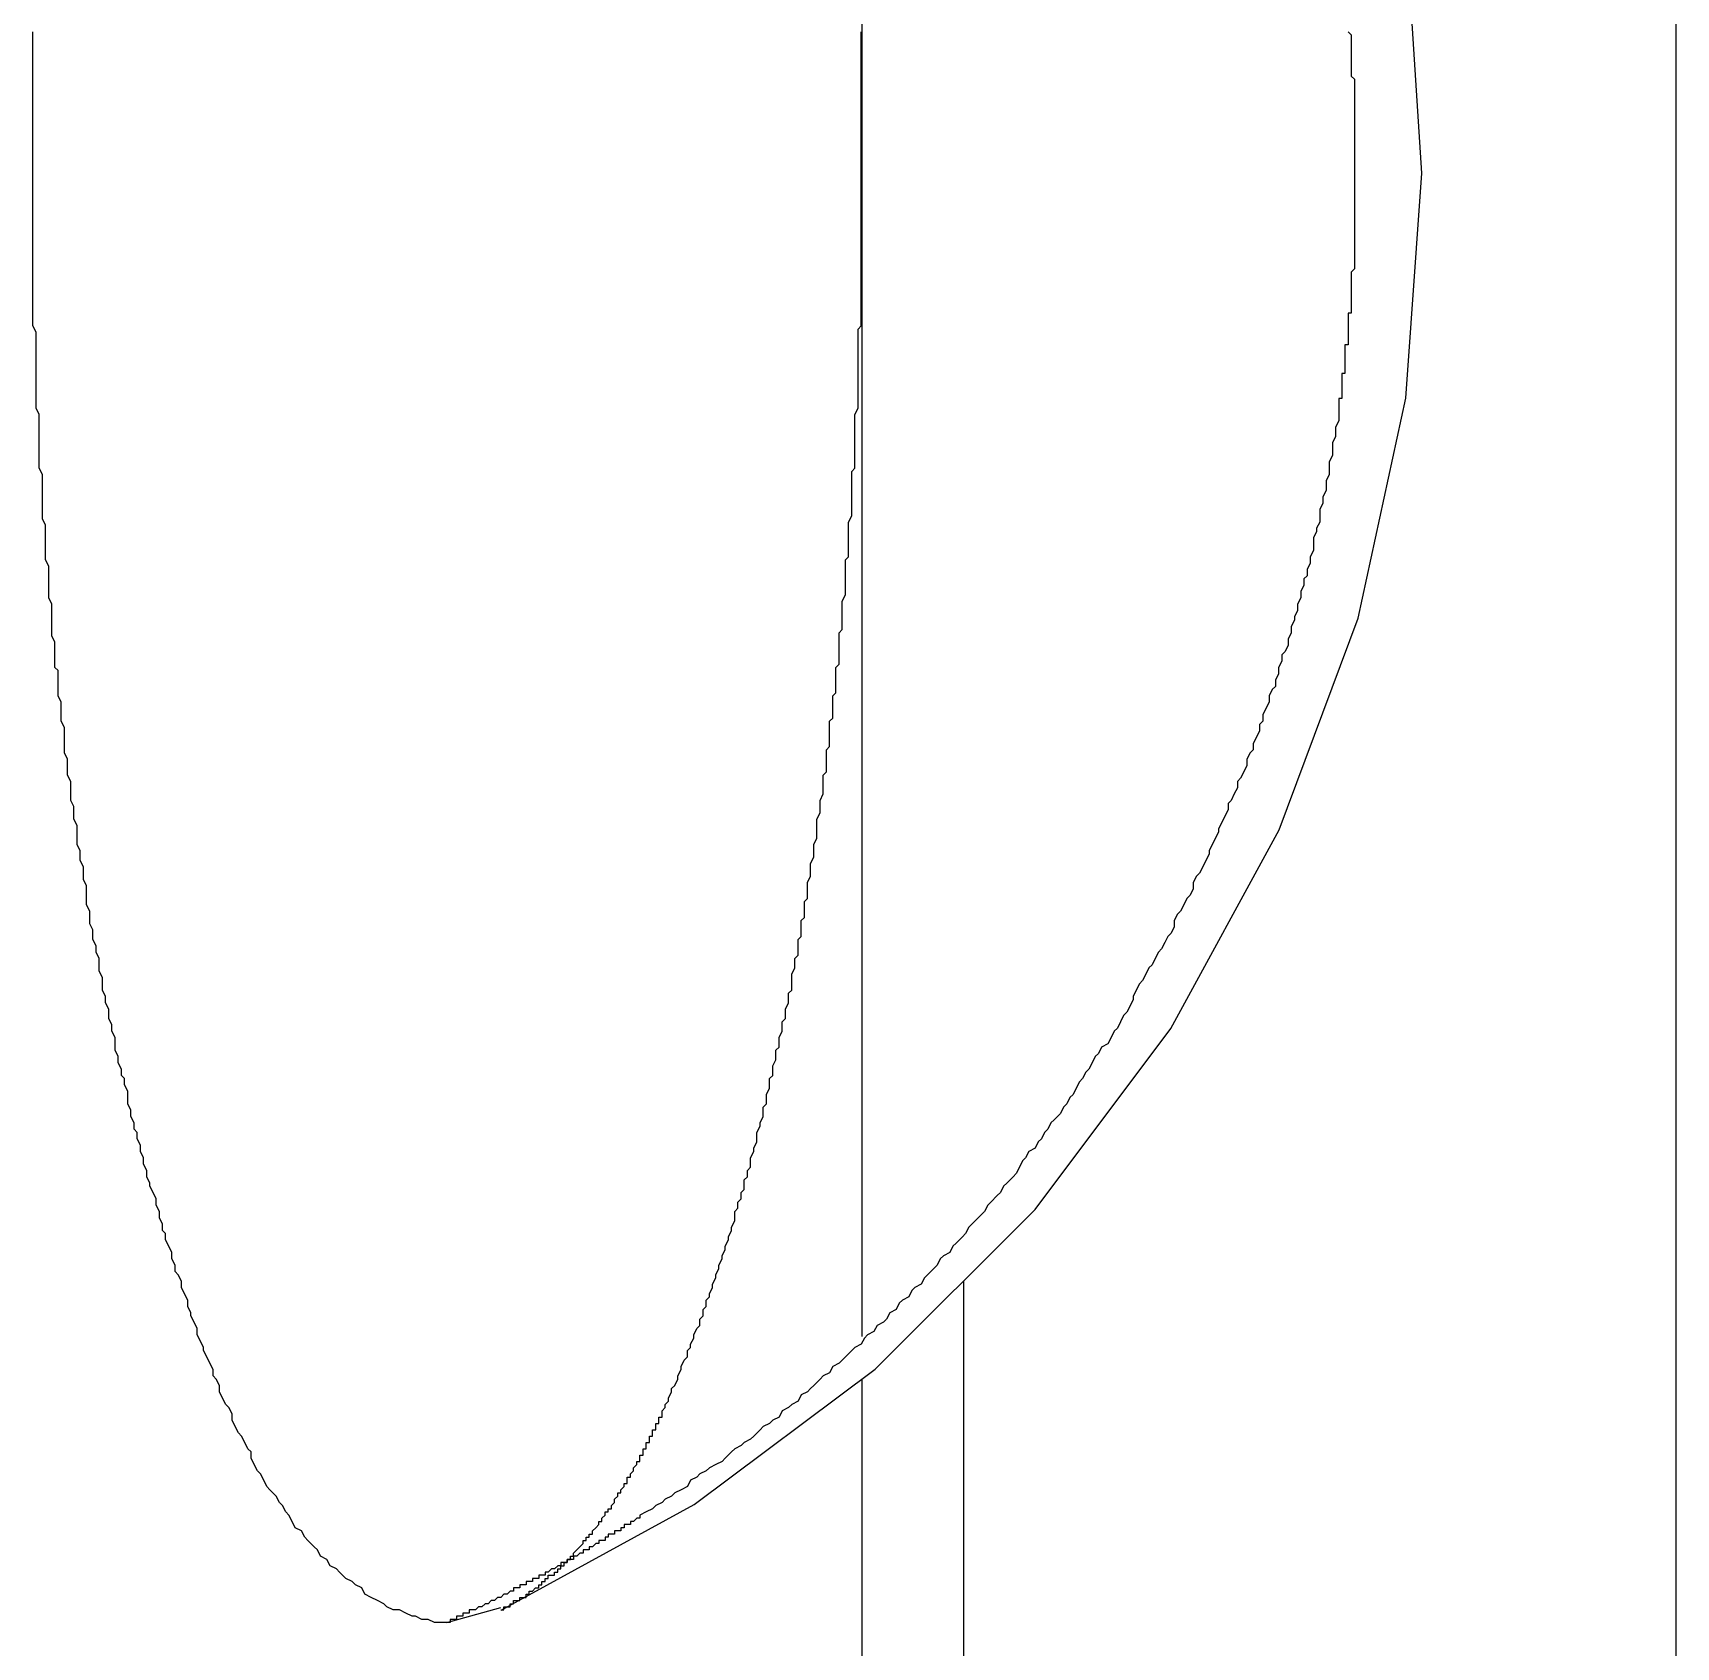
# Paper-space layout '2 DOOR PANEL LAYOUT - A1 Sheet' of a CAD drawing. Extents: x 50 to 825, y 22 to 486.
# Drawn here: x 423.4556 to 423.5232, y 337.168 to 337.2344 of the extents above; entities that cross this region are included whole.
import ezdxf

# ---------------------------------------------------------------- set-up
doc = ezdxf.new("R2010")
doc.units = 0
doc.layers.add('N-EQPM', color=3, linetype='Continuous', lineweight=25)

psp = doc.layouts.new('2 DOOR PANEL LAYOUT - A1 Sheet')

# ---------------------------------------------------------------- linework, layer by layer
at = {"layer": 'N-EQPM', "linetype": 'Continuous'}
for p, q in [((423.523234, 337.1245), (423.523234, 337.332728)), ((423.489733, 337.180747), (423.489733, 337.276481)), ((423.512772, 337.228614), (423.512209, 337.237152)), ((423.512109, 337.219355), (423.512772, 337.228614)), ((423.493902, 337.183031), (423.493902, 337.1245)), ((423.489746, 336.671605), (423.489733, 337.179003)), ((423.474868, 337.169493), (423.482821, 337.173841)), ((423.472638, 337.168984), (423.474864, 337.169598))]:
    psp.add_line(p, q, dxfattribs=at)
psp.add_lwpolyline([(423.482821, 337.173841), (423.490263, 337.179399), (423.496853, 337.185977), (423.502435, 337.193427), (423.506896, 337.201595), (423.510141, 337.210301), (423.512109, 337.219355)], dxfattribs=at)
at = {"layer": 'N-EQPM'}
for points in [[(423.455595, 337.228579, 0), (423.455595, 337.228839, 0), (423.455595, 337.229099, 0), (423.455595, 337.22936, 0), (423.455595, 337.22962, 0), (423.455595, 337.22988, 0), (423.455595, 337.23014, 0), (423.455595, 337.230401, 0), (423.455595, 337.230661, 0), (423.455595, 337.230921, 0), (423.455595, 337.231182, 0), (423.455595, 337.231442, 0), (423.455595, 337.231702, 0), (423.455595, 337.231962, 0), (423.455595, 337.232223, 0), (423.455595, 337.232483, 0), (423.455595, 337.232613, 0), (423.455595, 337.232873, 0), (423.455595, 337.233134, 0), (423.455595, 337.233394, 0), (423.455595, 337.233654, 0), (423.455595, 337.233915, 0), (423.455595, 337.234175, 0), (423.455595, 337.234435, 0)], [(423.489693, 337.228579, 0), (423.489693, 337.228839, 0), (423.489693, 337.228969, 0), (423.489693, 337.229229, 0), (423.489693, 337.22936, 0), (423.489693, 337.22962, 0), (423.489693, 337.22988, 0), (423.489693, 337.23001, 0), (423.489693, 337.230271, 0), (423.489693, 337.230401, 0), (423.489693, 337.230661, 0), (423.489693, 337.230791, 0), (423.489693, 337.231051, 0), (423.489693, 337.231182, 0), (423.489693, 337.231442, 0), (423.489693, 337.231702, 0), (423.489693, 337.231832, 0), (423.489693, 337.232093, 0), (423.489693, 337.232223, 0), (423.489693, 337.232483, 0), (423.489693, 337.232613, 0), (423.489693, 337.232873, 0), (423.489693, 337.233004, 0), (423.489693, 337.233264, 0), (423.489693, 337.233524, 0), (423.489693, 337.233654, 0), (423.489693, 337.233915, 0), (423.489693, 337.234045, 0), (423.489693, 337.234305, 0), (423.489693, 337.234435, 0)], [(423.509734, 337.234435, 0), (423.509865, 337.234305, 0), (423.509865, 337.234305, 0), (423.509865, 337.234175, 0), (423.509865, 337.234045, 0), (423.509865, 337.234045, 0), (423.509865, 337.233915, 0), (423.509865, 337.233915, 0), (423.509865, 337.233784, 0), (423.509865, 337.233784, 0), (423.509865, 337.233654, 0), (423.509865, 337.233524, 0), (423.509865, 337.233524, 0), (423.509865, 337.233394, 0), (423.509865, 337.233394, 0), (423.509865, 337.233264, 0), (423.509865, 337.233264, 0), (423.509865, 337.233134, 0), (423.509865, 337.233004, 0), (423.509865, 337.233004, 0), (423.509865, 337.232873, 0), (423.509865, 337.232873, 0), (423.509865, 337.232743, 0), (423.509865, 337.232743, 0), (423.509865, 337.232613, 0), (423.509995, 337.232483, 0), (423.509995, 337.232483, 0), (423.509995, 337.232353, 0), (423.509995, 337.232353, 0), (423.509995, 337.232223, 0), (423.509995, 337.232223, 0), (423.509995, 337.232093, 0), (423.509995, 337.231962, 0), (423.509995, 337.231962, 0), (423.509995, 337.231832, 0), (423.509995, 337.231832, 0), (423.509995, 337.231702, 0), (423.509995, 337.231702, 0), (423.509995, 337.231572, 0), (423.509995, 337.231572, 0), (423.509995, 337.231442, 0), (423.509995, 337.231312, 0), (423.509995, 337.231312, 0), (423.509995, 337.231182, 0), (423.509995, 337.231182, 0), (423.509995, 337.231051, 0), (423.509995, 337.231051, 0), (423.509995, 337.230921, 0), (423.509995, 337.230791, 0), (423.509995, 337.230791, 0), (423.509995, 337.230661, 0), (423.509995, 337.230661, 0), (423.509995, 337.230531, 0), (423.509995, 337.230531, 0), (423.509995, 337.230401, 0), (423.509995, 337.230271, 0), (423.509995, 337.230271, 0), (423.509995, 337.23014, 0), (423.509995, 337.23014, 0), (423.509995, 337.23001, 0), (423.509995, 337.23001, 0), (423.509995, 337.22988, 0), (423.509995, 337.22975, 0), (423.509995, 337.22975, 0), (423.509995, 337.22962, 0), (423.509995, 337.22962, 0), (423.509995, 337.22949, 0), (423.509995, 337.22949, 0), (423.509995, 337.22936, 0), (423.509995, 337.229229, 0), (423.509995, 337.229229, 0), (423.509995, 337.229099, 0), (423.509995, 337.229099, 0), (423.509995, 337.228969, 0), (423.509995, 337.228969, 0), (423.509995, 337.228839, 0), (423.509995, 337.228709, 0), (423.509995, 337.228709, 0), (423.509995, 337.228579, 0)], [(423.472644, 337.168973, 0), (423.472384, 337.168973, 0), (423.472123, 337.168973, 0), (423.471863, 337.169104, 0), (423.471603, 337.169104, 0), (423.471342, 337.169234, 0), (423.471212, 337.169234, 0), (423.470952, 337.169364, 0), (423.470692, 337.169494, 0), (423.470431, 337.169494, 0), (423.470171, 337.169624, 0), (423.470041, 337.169754, 0), (423.469781, 337.169884, 0), (423.46952, 337.170015, 0), (423.46926, 337.170145, 0), (423.46913, 337.170405, 0), (423.46887, 337.170535, 0), (423.46874, 337.170665, 0), (423.468479, 337.170795, 0), (423.468219, 337.171056, 0), (423.468089, 337.171186, 0), (423.467829, 337.171316, 0), (423.467699, 337.171576, 0), (423.467438, 337.171706, 0), (423.467308, 337.171967, 0), (423.467178, 337.172097, 0), (423.466918, 337.172357, 0), (423.466788, 337.172487, 0), (423.466657, 337.172748, 0), (423.466397, 337.172878, 0), (423.466267, 337.173138, 0), (423.466137, 337.173398, 0), (423.466007, 337.173528, 0), (423.465877, 337.173789, 0), (423.465746, 337.173919, 0), (423.465616, 337.174179, 0), (423.465356, 337.174439, 0), (423.465226, 337.17457, 0), (423.465096, 337.17483, 0), (423.464966, 337.17509, 0), (423.464835, 337.17522, 0), (423.464705, 337.175481, 0), (423.464575, 337.175741, 0), (423.464575, 337.176001, 0), (423.464445, 337.176131, 0), (423.464315, 337.176392, 0), (423.464185, 337.176652, 0), (423.464055, 337.176782, 0), (423.463924, 337.177042, 0), (423.463794, 337.177303, 0), (423.463794, 337.177563, 0), (423.463664, 337.177823, 0), (423.463534, 337.177953, 0), (423.463404, 337.178214, 0), (423.463274, 337.178474, 0), (423.463274, 337.178734, 0), (423.463144, 337.178994, 0), (423.463013, 337.179125, 0), (423.463013, 337.179385, 0), (423.462883, 337.179645, 0), (423.462753, 337.179905, 0), (423.462623, 337.180166, 0), (423.462623, 337.180296, 0), (423.462493, 337.180556, 0), (423.462363, 337.180816, 0), (423.462363, 337.181077, 0), (423.462233, 337.181337, 0), (423.462102, 337.181597, 0), (423.462102, 337.181727, 0), (423.461972, 337.181988, 0), (423.461972, 337.182248, 0), (423.461842, 337.182508, 0), (423.461712, 337.182769, 0), (423.461712, 337.183029, 0), (423.461582, 337.183289, 0), (423.461452, 337.183419, 0), (423.461452, 337.18368, 0), (423.461322, 337.18394, 0), (423.461322, 337.1842, 0), (423.461191, 337.18446, 0), (423.461061, 337.184721, 0), (423.461061, 337.184981, 0), (423.460931, 337.185111, 0), (423.460931, 337.185371, 0), (423.460801, 337.185632, 0), (423.460801, 337.185892, 0), (423.460671, 337.186152, 0), (423.460671, 337.186413, 0), (423.460541, 337.186673, 0), (423.460411, 337.186933, 0), (423.460411, 337.187063, 0), (423.46028, 337.187324, 0), (423.46028, 337.187584, 0), (423.46015, 337.187844, 0), (423.46015, 337.188104, 0), (423.46002, 337.188365, 0), (423.46002, 337.188625, 0), (423.45989, 337.188885, 0), (423.45989, 337.189146, 0), (423.45976, 337.189276, 0), (423.45976, 337.189536, 0), (423.45963, 337.189796, 0), (423.45963, 337.190057, 0), (423.4595, 337.190317, 0), (423.4595, 337.190577, 0), (423.4595, 337.190837, 0), (423.459369, 337.191098, 0), (423.459369, 337.191358, 0), (423.459239, 337.191488, 0), (423.459239, 337.191748, 0), (423.459109, 337.192009, 0), (423.459109, 337.192269, 0), (423.458979, 337.192529, 0), (423.458979, 337.19279, 0), (423.458979, 337.19305, 0), (423.458849, 337.19331, 0), (423.458849, 337.19357, 0), (423.458719, 337.193831, 0), (423.458719, 337.194091, 0), (423.458719, 337.194221, 0), (423.458589, 337.194481, 0), (423.458589, 337.194742, 0), (423.458458, 337.195002, 0), (423.458458, 337.195262, 0), (423.458458, 337.195523, 0), (423.458328, 337.195783, 0), (423.458328, 337.196043, 0), (423.458328, 337.196303, 0), (423.458198, 337.196564, 0), (423.458198, 337.196824, 0), (423.458068, 337.197084, 0), (423.458068, 337.197214, 0), (423.458068, 337.197475, 0), (423.457938, 337.197735, 0), (423.457938, 337.197995, 0), (423.457938, 337.198256, 0), (423.457808, 337.198516, 0), (423.457808, 337.198776, 0), (423.457808, 337.199036, 0), (423.457808, 337.199297, 0), (423.457678, 337.199557, 0), (423.457678, 337.199817, 0), (423.457678, 337.200078, 0), (423.457547, 337.200338, 0), (423.457547, 337.200468, 0), (423.457547, 337.200728, 0), (423.457417, 337.200988, 0), (423.457417, 337.201249, 0), (423.457417, 337.201509, 0), (423.457417, 337.201769, 0), (423.457287, 337.20203, 0), (423.457287, 337.20229, 0), (423.457287, 337.20255, 0), (423.457157, 337.20281, 0), (423.457157, 337.203071, 0), (423.457157, 337.203331, 0), (423.457157, 337.203591, 0), (423.457027, 337.203852, 0), (423.457027, 337.203982, 0), (423.457027, 337.204242, 0), (423.457027, 337.204502, 0), (423.456897, 337.204763, 0), (423.456897, 337.205023, 0), (423.456897, 337.205283, 0), (423.456897, 337.205543, 0), (423.456897, 337.205804, 0), (423.456767, 337.206064, 0), (423.456767, 337.206324, 0), (423.456767, 337.206585, 0), (423.456767, 337.206845, 0), (423.456636, 337.207105, 0), (423.456636, 337.207365, 0), (423.456636, 337.207626, 0), (423.456636, 337.207886, 0), (423.456636, 337.208146, 0), (423.456506, 337.208276, 0), (423.456506, 337.208537, 0), (423.456506, 337.208797, 0), (423.456506, 337.209057, 0), (423.456506, 337.209318, 0), (423.456376, 337.209578, 0), (423.456376, 337.209838, 0), (423.456376, 337.210098, 0), (423.456376, 337.210359, 0), (423.456376, 337.210619, 0), (423.456376, 337.210879, 0), (423.456246, 337.21114, 0), (423.456246, 337.2114, 0), (423.456246, 337.21166, 0), (423.456246, 337.21192, 0), (423.456246, 337.212181, 0), (423.456246, 337.212441, 0), (423.456116, 337.212701, 0), (423.456116, 337.212831, 0), (423.456116, 337.213092, 0), (423.456116, 337.213352, 0), (423.456116, 337.213612, 0), (423.456116, 337.213873, 0), (423.456116, 337.214133, 0), (423.455986, 337.214393, 0), (423.455986, 337.214653, 0), (423.455986, 337.214914, 0), (423.455986, 337.215174, 0), (423.455986, 337.215434, 0), (423.455986, 337.215695, 0), (423.455986, 337.215955, 0), (423.455986, 337.216215, 0), (423.455856, 337.216475, 0), (423.455856, 337.216736, 0), (423.455856, 337.216996, 0), (423.455856, 337.217256, 0), (423.455856, 337.217386, 0), (423.455856, 337.217647, 0), (423.455856, 337.217907, 0), (423.455856, 337.218167, 0), (423.455856, 337.218428, 0), (423.455856, 337.218688, 0), (423.455725, 337.218948, 0), (423.455725, 337.219208, 0), (423.455725, 337.219469, 0), (423.455725, 337.219729, 0), (423.455725, 337.219989, 0), (423.455725, 337.22025, 0), (423.455725, 337.22051, 0), (423.455725, 337.22077, 0), (423.455725, 337.22103, 0), (423.455725, 337.221291, 0), (423.455725, 337.221551, 0), (423.455725, 337.221811, 0), (423.455725, 337.222072, 0), (423.455595, 337.222332, 0), (423.455595, 337.222462, 0), (423.455595, 337.222722, 0), (423.455595, 337.222983, 0), (423.455595, 337.223243, 0), (423.455595, 337.223503, 0), (423.455595, 337.223763, 0), (423.455595, 337.224024, 0), (423.455595, 337.224284, 0), (423.455595, 337.224544, 0), (423.455595, 337.224805, 0), (423.455595, 337.225065, 0), (423.455595, 337.225325, 0), (423.455595, 337.225585, 0), (423.455595, 337.225846, 0), (423.455595, 337.226106, 0), (423.455595, 337.226366, 0), (423.455595, 337.226627, 0), (423.455595, 337.226887, 0), (423.455595, 337.227147, 0), (423.455595, 337.227407, 0), (423.455595, 337.227538, 0), (423.455595, 337.227798, 0), (423.455595, 337.228058, 0), (423.455595, 337.228318, 0), (423.455595, 337.228579, 0)], [(423.481754, 337.178083, 0), (423.481754, 337.178214, 0), (423.481884, 337.178474, 0), (423.481884, 337.178604, 0), (423.482014, 337.178734, 0), (423.482144, 337.178994, 0), (423.482144, 337.179125, 0), (423.482274, 337.179385, 0), (423.482274, 337.179515, 0), (423.482405, 337.179775, 0), (423.482535, 337.179905, 0), (423.482535, 337.180166, 0), (423.482665, 337.180296, 0), (423.482665, 337.180426, 0), (423.482795, 337.180686, 0), (423.482795, 337.180816, 0), (423.482925, 337.181077, 0), (423.483055, 337.181207, 0), (423.483055, 337.181467, 0), (423.483185, 337.181597, 0), (423.483185, 337.181858, 0), (423.483316, 337.181988, 0), (423.483316, 337.182248, 0), (423.483446, 337.182378, 0), (423.483446, 337.182508, 0), (423.483576, 337.182769, 0), (423.483576, 337.182899, 0), (423.483706, 337.183159, 0), (423.483706, 337.183289, 0), (423.483836, 337.183549, 0), (423.483836, 337.18368, 0), (423.483966, 337.18394, 0), (423.483966, 337.18407, 0), (423.484096, 337.18433, 0), (423.484096, 337.18446, 0), (423.484227, 337.184721, 0), (423.484227, 337.184851, 0), (423.484357, 337.185111, 0), (423.484357, 337.185241, 0), (423.484487, 337.185502, 0), (423.484487, 337.185632, 0), (423.484487, 337.185892, 0), (423.484617, 337.186022, 0), (423.484617, 337.186282, 0), (423.484747, 337.186413, 0), (423.484747, 337.186673, 0), (423.484877, 337.186803, 0), (423.484877, 337.187063, 0), (423.484877, 337.187193, 0), (423.485007, 337.187324, 0), (423.485007, 337.187584, 0), (423.485138, 337.187714, 0), (423.485138, 337.187974, 0), (423.485138, 337.188104, 0), (423.485268, 337.188365, 0), (423.485268, 337.188495, 0), (423.485398, 337.188755, 0), (423.485398, 337.188885, 0), (423.485398, 337.189146, 0), (423.485528, 337.189406, 0), (423.485528, 337.189536, 0), (423.485658, 337.189796, 0), (423.485658, 337.189926, 0), (423.485658, 337.190187, 0), (423.485788, 337.190317, 0), (423.485788, 337.190577, 0), (423.485788, 337.190707, 0), (423.485918, 337.190968, 0), (423.485918, 337.191098, 0), (423.485918, 337.191358, 0), (423.486049, 337.191488, 0), (423.486049, 337.191748, 0), (423.486049, 337.191879, 0), (423.486179, 337.192139, 0), (423.486179, 337.192269, 0), (423.486179, 337.192529, 0), (423.486309, 337.192659, 0), (423.486309, 337.19292, 0), (423.486309, 337.19305, 0), (423.486439, 337.19331, 0), (423.486439, 337.19344, 0), (423.486439, 337.193701, 0), (423.486569, 337.193831, 0), (423.486569, 337.194091, 0), (423.486569, 337.194221, 0), (423.486699, 337.194481, 0), (423.486699, 337.194612, 0), (423.486699, 337.194872, 0), (423.486829, 337.195002, 0), (423.486829, 337.195262, 0), (423.486829, 337.195523, 0), (423.486829, 337.195653, 0), (423.48696, 337.195913, 0), (423.48696, 337.196043, 0), (423.48696, 337.196303, 0), (423.48709, 337.196434, 0), (423.48709, 337.196694, 0), (423.48709, 337.196824, 0), (423.48709, 337.197084, 0), (423.48722, 337.197214, 0), (423.48722, 337.197475, 0), (423.48722, 337.197605, 0), (423.48722, 337.197865, 0), (423.48735, 337.197995, 0), (423.48735, 337.198256, 0), (423.48735, 337.198386, 0), (423.48735, 337.198646, 0), (423.48748, 337.198776, 0), (423.48748, 337.199036, 0), (423.48748, 337.199297, 0), (423.48748, 337.199427, 0), (423.48761, 337.199687, 0), (423.48761, 337.199817, 0), (423.48761, 337.200078, 0), (423.48761, 337.200208, 0), (423.48774, 337.200468, 0), (423.48774, 337.200598, 0), (423.48774, 337.200858, 0), (423.48774, 337.200988, 0), (423.487871, 337.201249, 0), (423.487871, 337.201379, 0), (423.487871, 337.201639, 0), (423.487871, 337.201899, 0), (423.487871, 337.20203, 0), (423.488001, 337.20229, 0), (423.488001, 337.20242, 0), (423.488001, 337.20268, 0), (423.488001, 337.20281, 0), (423.488131, 337.203071, 0), (423.488131, 337.203201, 0), (423.488131, 337.203461, 0), (423.488131, 337.203591, 0), (423.488131, 337.203852, 0), (423.488261, 337.203982, 0), (423.488261, 337.204242, 0), (423.488261, 337.204372, 0), (423.488261, 337.204632, 0), (423.488261, 337.204893, 0), (423.488391, 337.205023, 0), (423.488391, 337.205283, 0), (423.488391, 337.205413, 0), (423.488391, 337.205674, 0), (423.488391, 337.205804, 0), (423.488391, 337.206064, 0), (423.488521, 337.206194, 0), (423.488521, 337.206454, 0), (423.488521, 337.206585, 0), (423.488521, 337.206845, 0), (423.488521, 337.207105, 0), (423.488651, 337.207235, 0), (423.488651, 337.207496, 0), (423.488651, 337.207626, 0), (423.488651, 337.207886, 0), (423.488651, 337.208016, 0), (423.488651, 337.208276, 0), (423.488782, 337.208407, 0), (423.488782, 337.208667, 0), (423.488782, 337.208797, 0), (423.488782, 337.209057, 0), (423.488782, 337.209318, 0), (423.488782, 337.209448, 0), (423.488782, 337.209708, 0), (423.488912, 337.209838, 0), (423.488912, 337.210098, 0), (423.488912, 337.210229, 0), (423.488912, 337.210489, 0), (423.488912, 337.210619, 0), (423.488912, 337.210879, 0), (423.488912, 337.211009, 0), (423.489042, 337.21127, 0), (423.489042, 337.21153, 0), (423.489042, 337.21166, 0), (423.489042, 337.21192, 0), (423.489042, 337.212051, 0), (423.489042, 337.212311, 0), (423.489042, 337.212441, 0), (423.489042, 337.212701, 0), (423.489172, 337.212831, 0), (423.489172, 337.213092, 0), (423.489172, 337.213222, 0), (423.489172, 337.213482, 0), (423.489172, 337.213742, 0), (423.489172, 337.213873, 0), (423.489172, 337.214133, 0), (423.489172, 337.214263, 0), (423.489302, 337.214523, 0), (423.489302, 337.214653, 0), (423.489302, 337.214914, 0), (423.489302, 337.215044, 0), (423.489302, 337.215304, 0), (423.489302, 337.215434, 0), (423.489302, 337.215695, 0), (423.489302, 337.215955, 0), (423.489302, 337.216085, 0), (423.489302, 337.216345, 0), (423.489432, 337.216475, 0), (423.489432, 337.216736, 0), (423.489432, 337.216866, 0), (423.489432, 337.217126, 0), (423.489432, 337.217256, 0), (423.489432, 337.217517, 0), (423.489432, 337.217777, 0), (423.489432, 337.217907, 0), (423.489432, 337.218167, 0), (423.489432, 337.218297, 0), (423.489432, 337.218558, 0), (423.489432, 337.218688, 0), (423.489562, 337.218948, 0), (423.489562, 337.219078, 0), (423.489562, 337.219339, 0), (423.489562, 337.219469, 0), (423.489562, 337.219729, 0), (423.489562, 337.219989, 0), (423.489562, 337.220119, 0), (423.489562, 337.22038, 0), (423.489562, 337.22051, 0), (423.489562, 337.22077, 0), (423.489562, 337.2209, 0), (423.489562, 337.221161, 0), (423.489562, 337.221291, 0), (423.489562, 337.221551, 0), (423.489562, 337.221811, 0), (423.489562, 337.221941, 0), (423.489562, 337.222202, 0), (423.489693, 337.222332, 0), (423.489693, 337.222592, 0), (423.489693, 337.222722, 0), (423.489693, 337.222983, 0), (423.489693, 337.223113, 0), (423.489693, 337.223373, 0), (423.489693, 337.223503, 0), (423.489693, 337.223763, 0), (423.489693, 337.224024, 0), (423.489693, 337.224154, 0), (423.489693, 337.224414, 0), (423.489693, 337.224544, 0), (423.489693, 337.224805, 0), (423.489693, 337.224935, 0), (423.489693, 337.225195, 0), (423.489693, 337.225325, 0), (423.489693, 337.225585, 0), (423.489693, 337.225846, 0), (423.489693, 337.225976, 0), (423.489693, 337.226236, 0), (423.489693, 337.226366, 0), (423.489693, 337.226627, 0), (423.489693, 337.226757, 0), (423.489693, 337.227017, 0), (423.489693, 337.227147, 0), (423.489693, 337.227407, 0), (423.489693, 337.227668, 0), (423.489693, 337.227798, 0), (423.489693, 337.228058, 0), (423.489693, 337.228188, 0), (423.489693, 337.228449, 0), (423.489693, 337.228579, 0)], [(423.509995, 337.228579, 0), (423.509995, 337.228579, 0), (423.509995, 337.228449, 0), (423.509995, 337.228449, 0), (423.509995, 337.228318, 0), (423.509995, 337.228188, 0), (423.509995, 337.228188, 0), (423.509995, 337.228058, 0), (423.509995, 337.228058, 0), (423.509995, 337.227928, 0), (423.509995, 337.227928, 0), (423.509995, 337.227798, 0), (423.509995, 337.227668, 0), (423.509995, 337.227668, 0), (423.509995, 337.227538, 0), (423.509995, 337.227538, 0), (423.509995, 337.227407, 0), (423.509995, 337.227407, 0), (423.509995, 337.227277, 0), (423.509995, 337.227147, 0), (423.509995, 337.227147, 0), (423.509995, 337.227017, 0), (423.509995, 337.227017, 0), (423.509995, 337.226887, 0), (423.509995, 337.226887, 0), (423.509995, 337.226757, 0), (423.509995, 337.226627, 0), (423.509995, 337.226627, 0), (423.509995, 337.226496, 0), (423.509995, 337.226496, 0), (423.509995, 337.226366, 0), (423.509995, 337.226366, 0), (423.509995, 337.226236, 0), (423.509995, 337.226106, 0), (423.509995, 337.226106, 0), (423.509995, 337.225976, 0), (423.509995, 337.225976, 0), (423.509995, 337.225846, 0), (423.509995, 337.225846, 0), (423.509995, 337.225716, 0), (423.509995, 337.225585, 0), (423.509995, 337.225585, 0), (423.509995, 337.225455, 0), (423.509995, 337.225455, 0), (423.509995, 337.225325, 0), (423.509995, 337.225325, 0), (423.509995, 337.225195, 0), (423.509995, 337.225065, 0), (423.509995, 337.225065, 0), (423.509995, 337.224935, 0), (423.509995, 337.224935, 0), (423.509995, 337.224805, 0), (423.509995, 337.224805, 0), (423.509995, 337.224674, 0), (423.509865, 337.224544, 0), (423.509865, 337.224544, 0), (423.509865, 337.224414, 0), (423.509865, 337.224414, 0), (423.509865, 337.224284, 0), (423.509865, 337.224284, 0), (423.509865, 337.224154, 0), (423.509865, 337.224154, 0), (423.509865, 337.224024, 0), (423.509865, 337.223894, 0), (423.509865, 337.223894, 0), (423.509865, 337.223763, 0), (423.509865, 337.223763, 0), (423.509865, 337.223633, 0), (423.509865, 337.223633, 0), (423.509865, 337.223503, 0), (423.509865, 337.223373, 0), (423.509865, 337.223373, 0), (423.509865, 337.223243, 0), (423.509865, 337.223243, 0), (423.509865, 337.223113, 0), (423.509865, 337.223113, 0), (423.509865, 337.222983, 0), (423.509865, 337.222852, 0), (423.509734, 337.222852, 0), (423.509734, 337.222722, 0), (423.509734, 337.222722, 0), (423.509734, 337.222592, 0), (423.509734, 337.222592, 0), (423.509734, 337.222462, 0), (423.509734, 337.222332, 0), (423.509734, 337.222332, 0), (423.509734, 337.222202, 0), (423.509734, 337.222202, 0), (423.509734, 337.222072, 0), (423.509734, 337.222072, 0), (423.509734, 337.221941, 0), (423.509734, 337.221811, 0), (423.509734, 337.221811, 0), (423.509734, 337.221681, 0), (423.509734, 337.221681, 0), (423.509734, 337.221551, 0), (423.509604, 337.221551, 0), (423.509604, 337.221421, 0), (423.509604, 337.221291, 0), (423.509604, 337.221291, 0), (423.509604, 337.221161, 0), (423.509604, 337.221161, 0), (423.509604, 337.22103, 0), (423.509604, 337.22103, 0), (423.509604, 337.2209, 0), (423.509604, 337.2209, 0), (423.509604, 337.22077, 0), (423.509604, 337.22064, 0), (423.509604, 337.22064, 0), (423.509604, 337.22051, 0), (423.509604, 337.22051, 0), (423.509604, 337.22038, 0), (423.509474, 337.22038, 0), (423.509474, 337.22025, 0), (423.509474, 337.220119, 0), (423.509474, 337.220119, 0), (423.509474, 337.219989, 0), (423.509474, 337.219989, 0), (423.509474, 337.219859, 0), (423.509474, 337.219859, 0), (423.509474, 337.219729, 0), (423.509474, 337.219599, 0), (423.509474, 337.219599, 0), (423.509474, 337.219469, 0), (423.509474, 337.219469, 0), (423.509474, 337.219339, 0), (423.509344, 337.219339, 0), (423.509344, 337.219208, 0)], [(423.509344, 337.219208, 0), (423.509344, 337.218948, 0), (423.509344, 337.218688, 0), (423.509344, 337.218428, 0), (423.509214, 337.218167, 0), (423.509214, 337.218037, 0), (423.509214, 337.217777, 0), (423.509084, 337.217517, 0), (423.509084, 337.217256, 0), (423.509084, 337.216996, 0), (423.508954, 337.216736, 0), (423.508954, 337.216475, 0), (423.508954, 337.216215, 0), (423.508823, 337.215955, 0), (423.508823, 337.215825, 0), (423.508823, 337.215564, 0), (423.508693, 337.215304, 0), (423.508693, 337.215044, 0), (423.508563, 337.214784, 0), (423.508563, 337.214523, 0), (423.508563, 337.214263, 0), (423.508433, 337.214003, 0), (423.508433, 337.213873, 0), (423.508303, 337.213612, 0), (423.508303, 337.213352, 0), (423.508303, 337.213092, 0), (423.508173, 337.212831, 0), (423.508173, 337.212571, 0), (423.508043, 337.212311, 0), (423.508043, 337.212051, 0), (423.507912, 337.21192, 0), (423.507912, 337.21166, 0), (423.507782, 337.2114, 0), (423.507782, 337.21114, 0), (423.507652, 337.210879, 0), (423.507652, 337.210619, 0), (423.507522, 337.210359, 0), (423.507522, 337.210229, 0), (423.507392, 337.209968, 0), (423.507392, 337.209708, 0), (423.507262, 337.209448, 0), (423.507262, 337.209187, 0), (423.507132, 337.208927, 0), (423.507001, 337.208797, 0), (423.507001, 337.208537, 0), (423.506871, 337.208276, 0), (423.506871, 337.208016, 0), (423.506741, 337.207756, 0), (423.506741, 337.207496, 0), (423.506611, 337.207365, 0), (423.506481, 337.207105, 0), (423.506481, 337.206845, 0), (423.506351, 337.206585, 0), (423.506221, 337.206324, 0), (423.506221, 337.206064, 0), (423.50609, 337.205934, 0), (423.50609, 337.205674, 0), (423.50596, 337.205413, 0), (423.50583, 337.205153, 0), (423.50583, 337.204893, 0), (423.5057, 337.204763, 0), (423.50557, 337.204502, 0), (423.50557, 337.204242, 0), (423.50544, 337.203982, 0), (423.50531, 337.203721, 0), (423.505179, 337.203591, 0), (423.505179, 337.203331, 0), (423.505049, 337.203071, 0), (423.504919, 337.20281, 0), (423.504789, 337.20268, 0), (423.504789, 337.20242, 0), (423.504659, 337.20216, 0), (423.504529, 337.201899, 0), (423.504399, 337.201639, 0), (423.504399, 337.201509, 0), (423.504268, 337.201249, 0), (423.504138, 337.200988, 0), (423.504008, 337.200728, 0), (423.504008, 337.200598, 0), (423.503878, 337.200338, 0), (423.503748, 337.200078, 0), (423.503618, 337.199817, 0), (423.503488, 337.199687, 0), (423.503357, 337.199427, 0), (423.503357, 337.199167, 0), (423.503227, 337.198906, 0), (423.503097, 337.198776, 0), (423.502967, 337.198516, 0), (423.502837, 337.198256, 0), (423.502707, 337.198125, 0), (423.502577, 337.197865, 0), (423.502577, 337.197605, 0), (423.502447, 337.197345, 0), (423.502316, 337.197214, 0), (423.502186, 337.196954, 0), (423.502056, 337.196694, 0), (423.501926, 337.196564, 0), (423.501796, 337.196303, 0), (423.501666, 337.196043, 0), (423.501536, 337.195913, 0), (423.501405, 337.195653, 0), (423.501275, 337.195392, 0), (423.501145, 337.195262, 0), (423.501015, 337.195002, 0), (423.500885, 337.194742, 0), (423.500885, 337.194612, 0), (423.500755, 337.194351, 0), (423.500625, 337.194091, 0), (423.500494, 337.193961, 0), (423.500364, 337.193701, 0), (423.500234, 337.19344, 0), (423.500104, 337.19331, 0), (423.499974, 337.19305, 0), (423.499844, 337.19279, 0), (423.499583, 337.192659, 0), (423.499453, 337.192399, 0), (423.499323, 337.192269, 0), (423.499193, 337.192009, 0), (423.499063, 337.191748, 0), (423.498933, 337.191618, 0), (423.498803, 337.191358, 0), (423.498672, 337.191228, 0), (423.498542, 337.190968, 0), (423.498412, 337.190707, 0), (423.498282, 337.190577, 0), (423.498152, 337.190317, 0), (423.498022, 337.190187, 0), (423.497892, 337.189926, 0), (423.497631, 337.189666, 0), (423.497501, 337.189536, 0), (423.497371, 337.189276, 0), (423.497241, 337.189146, 0), (423.497111, 337.188885, 0), (423.496981, 337.188755, 0), (423.49685, 337.188495, 0), (423.49659, 337.188365, 0), (423.49646, 337.188104, 0), (423.49633, 337.187974, 0), (423.4962, 337.187714, 0), (423.49607, 337.187454, 0), (423.495939, 337.187324, 0), (423.495679, 337.187063, 0), (423.495549, 337.186933, 0), (423.495419, 337.186673, 0), (423.495289, 337.186543, 0), (423.495028, 337.186282, 0), (423.494898, 337.186152, 0), (423.494768, 337.185892, 0), (423.494638, 337.185762, 0), (423.494508, 337.185632, 0), (423.494248, 337.185371, 0), (423.494117, 337.185241, 0), (423.493987, 337.184981, 0), (423.493857, 337.184851, 0), (423.493597, 337.184591, 0), (423.493467, 337.18446, 0), (423.493337, 337.1842, 0), (423.493076, 337.18407, 0), (423.492946, 337.18394, 0), (423.492816, 337.18368, 0), (423.492686, 337.183549, 0), (423.492426, 337.183289, 0), (423.492295, 337.183159, 0), (423.492165, 337.182899, 0), (423.491905, 337.182769, 0), (423.491775, 337.182638, 0), (423.491645, 337.182378, 0), (423.491384, 337.182248, 0), (423.491254, 337.182118, 0), (423.491124, 337.181858, 0), (423.490864, 337.181727, 0), (423.490734, 337.181467, 0), (423.490604, 337.181337, 0), (423.490343, 337.181207, 0), (423.490213, 337.180947, 0), (423.489953, 337.180816, 0), (423.489823, 337.180686, 0), (423.489693, 337.180426, 0), (423.489432, 337.180296, 0), (423.489302, 337.180166, 0), (423.489042, 337.179905, 0), (423.488912, 337.179775, 0), (423.488782, 337.179645, 0), (423.488521, 337.179515, 0), (423.488391, 337.179255, 0), (423.488131, 337.179125, 0), (423.488001, 337.178994, 0), (423.48774, 337.178734, 0), (423.48761, 337.178604, 0), (423.48748, 337.178474, 0), (423.48722, 337.178344, 0), (423.48709, 337.178083, 0), (423.486829, 337.177953, 0), (423.486699, 337.177823, 0), (423.486439, 337.177693, 0), (423.486309, 337.177433, 0), (423.486049, 337.177303, 0), (423.485918, 337.177172, 0), (423.485658, 337.177042, 0), (423.485528, 337.176912, 0), (423.485268, 337.176652, 0), (423.485138, 337.176522, 0), (423.484877, 337.176392, 0), (423.484747, 337.176261, 0), (423.484487, 337.176131, 0), (423.484357, 337.176001, 0), (423.484096, 337.175741, 0), (423.483966, 337.175611, 0), (423.483706, 337.175481, 0), (423.483446, 337.17535, 0), (423.483316, 337.17522, 0), (423.483055, 337.17509, 0), (423.482925, 337.17496, 0), (423.482665, 337.17483, 0), (423.482535, 337.17457, 0), (423.482274, 337.174439, 0), (423.482014, 337.174309, 0), (423.481884, 337.174179, 0), (423.481624, 337.174049, 0), (423.481494, 337.173919, 0), (423.481233, 337.173789, 0), (423.481103, 337.173659, 0), (423.480843, 337.173528, 0), (423.480583, 337.173398, 0)], [(423.47785, 337.171837, 0), (423.47785, 337.171837, 0), (423.47785, 337.171837, 0), (423.47798, 337.171967, 0), (423.47798, 337.171967, 0), (423.47798, 337.171967, 0), (423.47811, 337.172097, 0), (423.47811, 337.172097, 0), (423.47811, 337.172097, 0), (423.47824, 337.172227, 0), (423.47824, 337.172227, 0), (423.47824, 337.172227, 0), (423.47824, 337.172357, 0), (423.47837, 337.172357, 0), (423.47837, 337.172357, 0), (423.47837, 337.172487, 0), (423.4785, 337.172487, 0), (423.4785, 337.172487, 0), (423.4785, 337.172617, 0), (423.4785, 337.172617, 0), (423.47863, 337.172617, 0), (423.47863, 337.172748, 0), (423.47863, 337.172748, 0), (423.47863, 337.172748, 0), (423.478761, 337.172878, 0), (423.478761, 337.172878, 0), (423.478761, 337.172878, 0), (423.478891, 337.173008, 0), (423.478891, 337.173008, 0), (423.478891, 337.173008, 0), (423.478891, 337.173138, 0), (423.479021, 337.173138, 0), (423.479021, 337.173268, 0), (423.479021, 337.173268, 0), (423.479021, 337.173268, 0), (423.479151, 337.173398, 0), (423.479151, 337.173398, 0), (423.479151, 337.173398, 0), (423.479151, 337.173528, 0), (423.479281, 337.173528, 0), (423.479281, 337.173528, 0), (423.479281, 337.173659, 0), (423.479411, 337.173659, 0), (423.479411, 337.173789, 0), (423.479411, 337.173789, 0), (423.479411, 337.173789, 0), (423.479541, 337.173919, 0), (423.479541, 337.173919, 0), (423.479541, 337.173919, 0), (423.479541, 337.174049, 0), (423.479541, 337.174049, 0), (423.479672, 337.174179, 0), (423.479672, 337.174179, 0), (423.479672, 337.174179, 0), (423.479672, 337.174309, 0), (423.479802, 337.174309, 0), (423.479802, 337.174309, 0), (423.479802, 337.174439, 0), (423.479802, 337.174439, 0), (423.479932, 337.17457, 0), (423.479932, 337.17457, 0), (423.479932, 337.17457, 0), (423.479932, 337.1747, 0), (423.480062, 337.1747, 0), (423.480062, 337.17483, 0), (423.480062, 337.17483, 0), (423.480062, 337.17483, 0), (423.480062, 337.17496, 0), (423.480192, 337.17496, 0), (423.480192, 337.17496, 0), (423.480192, 337.17509, 0), (423.480192, 337.17509, 0), (423.480322, 337.17522, 0), (423.480322, 337.17522, 0), (423.480322, 337.17522, 0), (423.480322, 337.17535, 0), (423.480322, 337.17535, 0), (423.480452, 337.175481, 0), (423.480452, 337.175481, 0), (423.480452, 337.175481, 0), (423.480452, 337.175611, 0), (423.480583, 337.175611, 0), (423.480583, 337.175741, 0), (423.480583, 337.175741, 0), (423.480583, 337.175741, 0), (423.480583, 337.175871, 0), (423.480713, 337.175871, 0), (423.480713, 337.176001, 0), (423.480713, 337.176001, 0), (423.480713, 337.176001, 0), (423.480713, 337.176131, 0), (423.480843, 337.176131, 0), (423.480843, 337.176261, 0), (423.480843, 337.176261, 0), (423.480843, 337.176261, 0), (423.480843, 337.176392, 0), (423.480973, 337.176392, 0), (423.480973, 337.176522, 0), (423.480973, 337.176522, 0), (423.480973, 337.176522, 0), (423.480973, 337.176652, 0), (423.481103, 337.176652, 0), (423.481103, 337.176782, 0), (423.481103, 337.176782, 0), (423.481103, 337.176782, 0), (423.481103, 337.176912, 0), (423.481233, 337.176912, 0), (423.481233, 337.177042, 0), (423.481233, 337.177042, 0), (423.481233, 337.177042, 0), (423.481233, 337.177172, 0), (423.481363, 337.177172, 0), (423.481363, 337.177303, 0), (423.481363, 337.177303, 0), (423.481363, 337.177303, 0), (423.481363, 337.177433, 0), (423.481494, 337.177433, 0), (423.481494, 337.177563, 0), (423.481494, 337.177563, 0), (423.481494, 337.177693, 0), (423.481494, 337.177693, 0), (423.481494, 337.177693, 0), (423.481624, 337.177823, 0), (423.481624, 337.177823, 0), (423.481624, 337.177953, 0), (423.481624, 337.177953, 0), (423.481624, 337.177953, 0), (423.481754, 337.178083, 0)], [(423.480583, 337.173398, 0), (423.480583, 337.173398, 0), (423.480583, 337.173398, 0), (423.480583, 337.173268, 0), (423.480583, 337.173268, 0), (423.480583, 337.173268, 0), (423.480452, 337.173268, 0), (423.480452, 337.173268, 0), (423.480452, 337.173268, 0), (423.480452, 337.173268, 0), (423.480452, 337.173268, 0), (423.480452, 337.173268, 0), (423.480322, 337.173138, 0), (423.480322, 337.173138, 0), (423.480322, 337.173138, 0), (423.480322, 337.173138, 0), (423.480322, 337.173138, 0), (423.480322, 337.173138, 0), (423.480192, 337.173138, 0), (423.480192, 337.173138, 0), (423.480192, 337.173138, 0), (423.480192, 337.173138, 0), (423.480192, 337.173008, 0), (423.480192, 337.173008, 0), (423.480062, 337.173008, 0), (423.480062, 337.173008, 0), (423.480062, 337.173008, 0), (423.480062, 337.173008, 0), (423.480062, 337.173008, 0), (423.480062, 337.173008, 0), (423.479932, 337.173008, 0), (423.479932, 337.173008, 0), (423.479932, 337.172878, 0), (423.479932, 337.172878, 0), (423.479932, 337.172878, 0), (423.479932, 337.172878, 0), (423.479802, 337.172878, 0), (423.479802, 337.172878, 0), (423.479802, 337.172878, 0), (423.479802, 337.172878, 0), (423.479802, 337.172878, 0), (423.479802, 337.172748, 0), (423.479672, 337.172748, 0), (423.479672, 337.172748, 0), (423.479672, 337.172748, 0), (423.479672, 337.172748, 0), (423.479672, 337.172748, 0), (423.479672, 337.172748, 0), (423.479541, 337.172748, 0), (423.479541, 337.172748, 0), (423.479541, 337.172748, 0), (423.479541, 337.172617, 0), (423.479541, 337.172617, 0), (423.479541, 337.172617, 0), (423.479411, 337.172617, 0), (423.479411, 337.172617, 0), (423.479411, 337.172617, 0), (423.479411, 337.172617, 0), (423.479411, 337.172617, 0), (423.479411, 337.172617, 0), (423.479281, 337.172617, 0), (423.479281, 337.172487, 0), (423.479281, 337.172487, 0), (423.479281, 337.172487, 0), (423.479281, 337.172487, 0), (423.479281, 337.172487, 0), (423.479151, 337.172487, 0), (423.479151, 337.172487, 0), (423.479151, 337.172487, 0), (423.479151, 337.172487, 0), (423.479151, 337.172357, 0), (423.479151, 337.172357, 0), (423.479021, 337.172357, 0), (423.479021, 337.172357, 0), (423.479021, 337.172357, 0), (423.479021, 337.172357, 0), (423.479021, 337.172357, 0), (423.479021, 337.172357, 0), (423.478891, 337.172357, 0), (423.478891, 337.172357, 0), (423.478891, 337.172227, 0), (423.478891, 337.172227, 0), (423.478891, 337.172227, 0), (423.478891, 337.172227, 0), (423.478761, 337.172227, 0), (423.478761, 337.172227, 0), (423.478761, 337.172227, 0), (423.478761, 337.172227, 0), (423.478761, 337.172227, 0), (423.478761, 337.172227, 0), (423.47863, 337.172097, 0), (423.47863, 337.172097, 0), (423.47863, 337.172097, 0), (423.47863, 337.172097, 0), (423.47863, 337.172097, 0), (423.47863, 337.172097, 0), (423.4785, 337.172097, 0), (423.4785, 337.172097, 0), (423.4785, 337.172097, 0), (423.4785, 337.172097, 0), (423.4785, 337.171967, 0), (423.4785, 337.171967, 0), (423.47837, 337.171967, 0), (423.47837, 337.171967, 0), (423.47837, 337.171967, 0), (423.47837, 337.171967, 0), (423.47837, 337.171967, 0), (423.47837, 337.171967, 0), (423.47824, 337.171967, 0), (423.47824, 337.171967, 0), (423.47824, 337.171837, 0), (423.47824, 337.171837, 0), (423.47824, 337.171837, 0), (423.47824, 337.171837, 0), (423.47811, 337.171837, 0), (423.47811, 337.171837, 0), (423.47811, 337.171837, 0), (423.47811, 337.171837, 0), (423.47811, 337.171837, 0), (423.47811, 337.171837, 0), (423.47798, 337.171706, 0), (423.47798, 337.171706, 0), (423.47798, 337.171706, 0), (423.47798, 337.171706, 0), (423.47798, 337.171706, 0), (423.47798, 337.171706, 0), (423.47785, 337.171706, 0), (423.47785, 337.171706, 0)], [(423.47785, 337.171706, 0), (423.47785, 337.171706, 0), (423.47785, 337.171576, 0), (423.477719, 337.171576, 0), (423.477719, 337.171576, 0), (423.477719, 337.171576, 0), (423.477589, 337.171576, 0), (423.477589, 337.171576, 0), (423.477589, 337.171446, 0), (423.477459, 337.171446, 0), (423.477459, 337.171446, 0), (423.477459, 337.171446, 0), (423.477329, 337.171446, 0), (423.477329, 337.171316, 0), (423.477329, 337.171316, 0), (423.477329, 337.171316, 0), (423.477199, 337.171316, 0), (423.477199, 337.171316, 0), (423.477199, 337.171316, 0), (423.477069, 337.171186, 0), (423.477069, 337.171186, 0), (423.477069, 337.171186, 0), (423.476939, 337.171186, 0), (423.476939, 337.171186, 0), (423.476939, 337.171186, 0), (423.476808, 337.171056, 0), (423.476808, 337.171056, 0), (423.476808, 337.171056, 0), (423.476678, 337.171056, 0), (423.476678, 337.171056, 0), (423.476678, 337.171056, 0), (423.476678, 337.170926, 0), (423.476548, 337.170926, 0), (423.476548, 337.170926, 0), (423.476548, 337.170926, 0), (423.476418, 337.170926, 0), (423.476418, 337.170926, 0), (423.476418, 337.170795, 0), (423.476288, 337.170795, 0), (423.476288, 337.170795, 0), (423.476288, 337.170795, 0), (423.476158, 337.170795, 0), (423.476158, 337.170795, 0), (423.476158, 337.170665, 0), (423.476028, 337.170665, 0), (423.476028, 337.170665, 0), (423.476028, 337.170665, 0), (423.476028, 337.170665, 0), (423.475897, 337.170665, 0), (423.475897, 337.170535, 0), (423.475897, 337.170535, 0), (423.475767, 337.170535, 0), (423.475767, 337.170535, 0), (423.475767, 337.170535, 0), (423.475637, 337.170535, 0), (423.475637, 337.170405, 0), (423.475637, 337.170405, 0), (423.475507, 337.170405, 0), (423.475507, 337.170405, 0), (423.475507, 337.170405, 0), (423.475377, 337.170405, 0), (423.475377, 337.170275, 0), (423.475377, 337.170275, 0), (423.475247, 337.170275, 0), (423.475247, 337.170275, 0), (423.475247, 337.170275, 0), (423.475247, 337.170275, 0), (423.475117, 337.170145, 0), (423.475117, 337.170145, 0), (423.475117, 337.170145, 0), (423.474986, 337.170145, 0), (423.474986, 337.170145, 0), (423.474986, 337.170145, 0), (423.474856, 337.170015, 0), (423.474856, 337.170015, 0), (423.474856, 337.170015, 0), (423.474726, 337.170015, 0), (423.474726, 337.170015, 0), (423.474726, 337.170015, 0), (423.474596, 337.169884, 0), (423.474596, 337.169884, 0), (423.474596, 337.169884, 0), (423.474466, 337.169884, 0), (423.474466, 337.169884, 0), (423.474466, 337.169884, 0), (423.474336, 337.169754, 0), (423.474336, 337.169754, 0), (423.474336, 337.169754, 0), (423.474336, 337.169754, 0), (423.474206, 337.169754, 0), (423.474206, 337.169754, 0), (423.474206, 337.169754, 0), (423.474075, 337.169624, 0), (423.474075, 337.169624, 0), (423.474075, 337.169624, 0), (423.473945, 337.169624, 0), (423.473945, 337.169624, 0), (423.473945, 337.169624, 0), (423.473815, 337.169494, 0), (423.473815, 337.169494, 0), (423.473815, 337.169494, 0), (423.473685, 337.169494, 0), (423.473685, 337.169494, 0), (423.473685, 337.169494, 0), (423.473555, 337.169494, 0), (423.473555, 337.169364, 0), (423.473555, 337.169364, 0), (423.473425, 337.169364, 0), (423.473425, 337.169364, 0), (423.473425, 337.169364, 0), (423.473295, 337.169364, 0), (423.473295, 337.169234, 0), (423.473295, 337.169234, 0), (423.473164, 337.169234, 0), (423.473164, 337.169234, 0), (423.473164, 337.169234, 0), (423.473164, 337.169234, 0), (423.473034, 337.169234, 0), (423.473034, 337.169104, 0), (423.473034, 337.169104, 0), (423.472904, 337.169104, 0), (423.472904, 337.169104, 0), (423.472904, 337.169104, 0), (423.472774, 337.169104, 0), (423.472774, 337.169104, 0), (423.472774, 337.168973, 0), (423.472644, 337.168973, 0), (423.472644, 337.168973, 0)], [(423.474856, 337.169494, 0), (423.474856, 337.169494, 0), (423.474986, 337.169494, 0), (423.474986, 337.169624, 0), (423.474986, 337.169624, 0), (423.474986, 337.169624, 0), (423.474986, 337.169624, 0), (423.474986, 337.169624, 0), (423.475117, 337.169624, 0), (423.475117, 337.169624, 0), (423.475117, 337.169624, 0), (423.475117, 337.169624, 0), (423.475117, 337.169624, 0), (423.475117, 337.169624, 0), (423.475247, 337.169624, 0), (423.475247, 337.169754, 0), (423.475247, 337.169754, 0), (423.475247, 337.169754, 0), (423.475247, 337.169754, 0), (423.475247, 337.169754, 0), (423.475247, 337.169754, 0), (423.475377, 337.169754, 0), (423.475377, 337.169754, 0), (423.475377, 337.169754, 0), (423.475377, 337.169754, 0), (423.475377, 337.169754, 0), (423.475377, 337.169884, 0), (423.475507, 337.169884, 0), (423.475507, 337.169884, 0), (423.475507, 337.169884, 0), (423.475507, 337.169884, 0), (423.475507, 337.169884, 0), (423.475507, 337.169884, 0), (423.475507, 337.169884, 0), (423.475637, 337.169884, 0), (423.475637, 337.169884, 0), (423.475637, 337.169884, 0), (423.475637, 337.170015, 0), (423.475637, 337.170015, 0), (423.475637, 337.170015, 0), (423.475767, 337.170015, 0), (423.475767, 337.170015, 0), (423.475767, 337.170015, 0), (423.475767, 337.170015, 0), (423.475767, 337.170015, 0), (423.475767, 337.170015, 0), (423.475767, 337.170015, 0), (423.475897, 337.170015, 0), (423.475897, 337.170145, 0), (423.475897, 337.170145, 0), (423.475897, 337.170145, 0), (423.475897, 337.170145, 0), (423.475897, 337.170145, 0), (423.475897, 337.170145, 0), (423.476028, 337.170145, 0), (423.476028, 337.170145, 0), (423.476028, 337.170145, 0), (423.476028, 337.170275, 0), (423.476028, 337.170275, 0), (423.476028, 337.170275, 0), (423.476158, 337.170275, 0), (423.476158, 337.170275, 0), (423.476158, 337.170275, 0), (423.476158, 337.170275, 0), (423.476158, 337.170275, 0), (423.476158, 337.170275, 0), (423.476158, 337.170275, 0), (423.476288, 337.170405, 0), (423.476288, 337.170405, 0), (423.476288, 337.170405, 0), (423.476288, 337.170405, 0), (423.476288, 337.170405, 0), (423.476288, 337.170405, 0), (423.476288, 337.170405, 0), (423.476418, 337.170405, 0), (423.476418, 337.170405, 0), (423.476418, 337.170535, 0), (423.476418, 337.170535, 0), (423.476418, 337.170535, 0), (423.476418, 337.170535, 0), (423.476418, 337.170535, 0), (423.476548, 337.170535, 0), (423.476548, 337.170535, 0), (423.476548, 337.170535, 0), (423.476548, 337.170535, 0), (423.476548, 337.170665, 0), (423.476548, 337.170665, 0), (423.476548, 337.170665, 0), (423.476678, 337.170665, 0), (423.476678, 337.170665, 0), (423.476678, 337.170665, 0), (423.476678, 337.170665, 0), (423.476678, 337.170665, 0), (423.476678, 337.170665, 0), (423.476678, 337.170795, 0), (423.476678, 337.170795, 0), (423.476808, 337.170795, 0), (423.476808, 337.170795, 0), (423.476808, 337.170795, 0), (423.476808, 337.170795, 0), (423.476808, 337.170795, 0), (423.476808, 337.170795, 0), (423.476808, 337.170926, 0), (423.476939, 337.170926, 0), (423.476939, 337.170926, 0), (423.476939, 337.170926, 0), (423.476939, 337.170926, 0), (423.476939, 337.170926, 0), (423.476939, 337.170926, 0), (423.476939, 337.170926, 0), (423.477069, 337.170926, 0), (423.477069, 337.171056, 0), (423.477069, 337.171056, 0), (423.477069, 337.171056, 0), (423.477069, 337.171056, 0), (423.477069, 337.171056, 0), (423.477069, 337.171056, 0), (423.477069, 337.171056, 0), (423.477199, 337.171056, 0), (423.477199, 337.171186, 0), (423.477199, 337.171186, 0), (423.477199, 337.171186, 0), (423.477199, 337.171186, 0), (423.477199, 337.171186, 0), (423.477199, 337.171186, 0), (423.477329, 337.171186, 0), (423.477329, 337.171186, 0), (423.477329, 337.171316, 0), (423.477329, 337.171316, 0), (423.477329, 337.171316, 0), (423.477329, 337.171316, 0), (423.477329, 337.171316, 0), (423.477329, 337.171316, 0), (423.477459, 337.171316, 0), (423.477459, 337.171316, 0), (423.477459, 337.171446, 0), (423.477459, 337.171446, 0), (423.477459, 337.171446, 0), (423.477459, 337.171446, 0), (423.477459, 337.171446, 0), (423.477459, 337.171446, 0), (423.477589, 337.171446, 0), (423.477589, 337.171446, 0), (423.477589, 337.171576, 0), (423.477589, 337.171576, 0), (423.477589, 337.171576, 0), (423.477589, 337.171576, 0), (423.477589, 337.171576, 0), (423.477589, 337.171576, 0), (423.477719, 337.171576, 0), (423.477719, 337.171576, 0), (423.477719, 337.171706, 0), (423.477719, 337.171706, 0), (423.477719, 337.171706, 0), (423.477719, 337.171706, 0), (423.477719, 337.171706, 0), (423.477719, 337.171706, 0), (423.47785, 337.171706, 0), (423.47785, 337.171706, 0), (423.47785, 337.171837, 0)]]:
    psp.add_polyline3d(points, dxfattribs=at)

doc.saveas('drawing.dxf')
